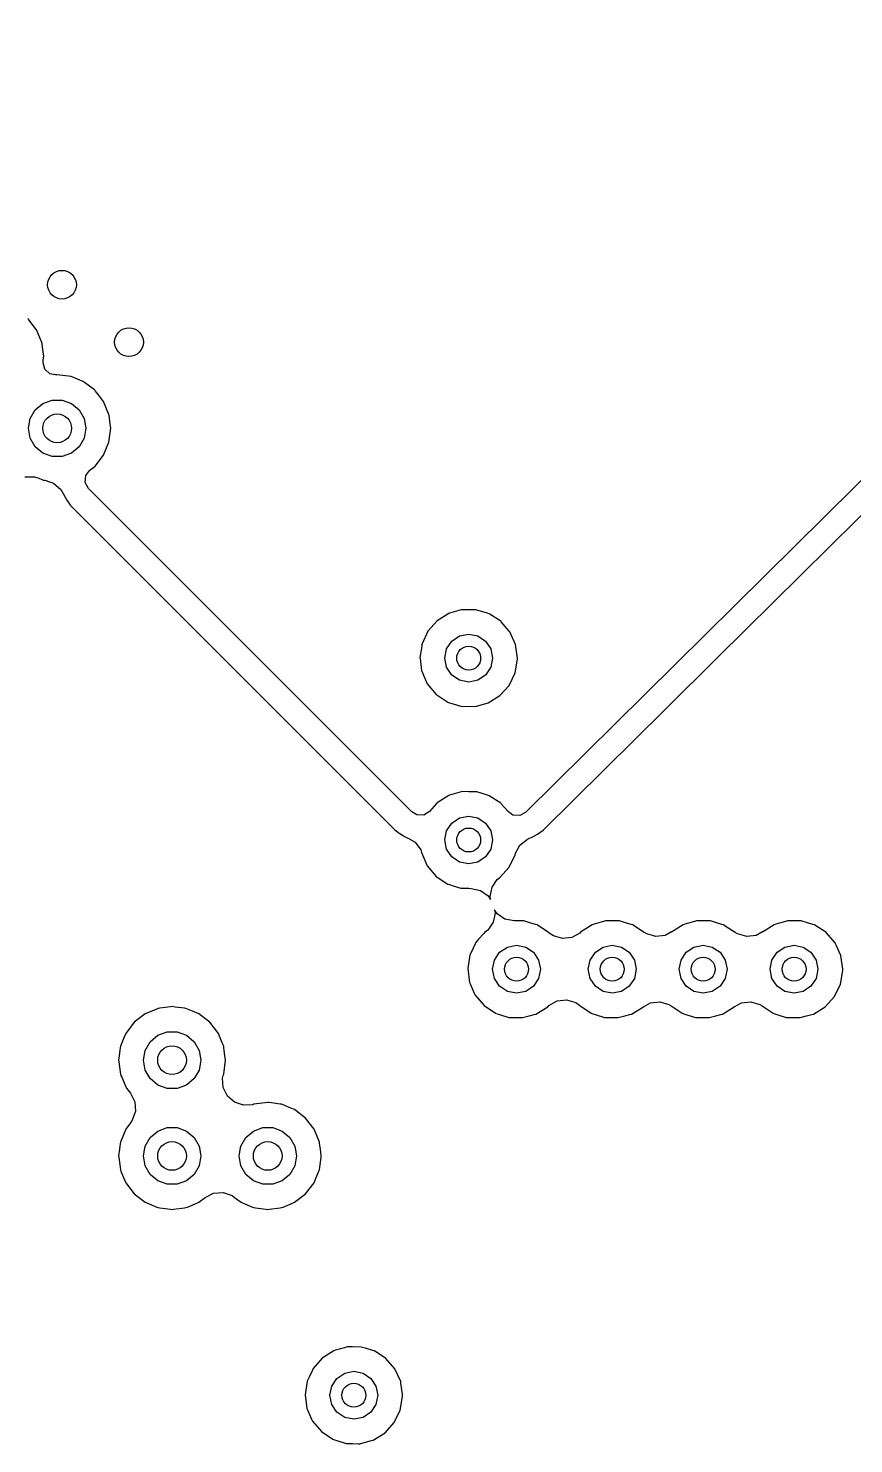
# Model space of a CAD drawing. Extents: x 0.99 to 4.24, y -7.27 to -4.02.
# Drawn here: x 2.724 to 3.064, y -6.091 to -5.509 of the extents above; entities that cross this region are included whole.
import ezdxf

# ---------------------------------------------------------------- set-up
doc = ezdxf.new("R2010")
doc.units = 0
doc.header["$MEASUREMENT"] = 0
doc.layers.add('BLACK', color=7, linetype='CONTINUOUS')

msp = doc.modelspace()

# ---------------------------------------------------------------- linework, layer by layer
at = {"layer": 'BLACK', "linetype": 'CONTINUOUS'}
for p, q in [((3.25508, -5.50873), (2.92894, -5.83116)), ((2.72443, -5.62839), (2.72423, -5.62813)), ((2.72499, -5.62912), (2.72443, -5.62839)), ((2.72443, -5.62839), (2.72443, -5.62839)), ((2.72773, -5.63269), (2.72499, -5.62912)), ((2.72785, -5.63299), (2.72773, -5.63269)), ((2.72854, -5.63465), (2.72785, -5.63299)), ((2.72785, -5.63299), (2.72785, -5.63299)), ((2.72993, -5.638), (2.72854, -5.63465)), ((2.72997, -5.63832), (2.72993, -5.638)), ((2.73017, -5.6398), (2.72997, -5.63832)), ((2.72997, -5.63832), (2.72997, -5.63832)), ((2.73068, -5.6437), (2.73017, -5.6398)), ((2.73038, -5.64626), (2.73042, -5.64567)), ((2.73042, -5.64567), (2.73063, -5.64409)), ((2.73063, -5.64409), (2.73068, -5.6437)), ((2.73113, -5.64895), (2.73038, -5.64626)), ((2.73322, -5.65081), (2.73113, -5.64895)), ((2.73557, -5.65118), (2.73322, -5.65081)), ((2.73557, -5.65125), (2.73557, -5.65118)), ((2.7359, -5.65125), (2.73557, -5.65125)), ((2.73622, -5.65121), (2.7359, -5.65125)), ((2.74192, -5.65196), (2.73622, -5.65121)), ((2.74723, -5.65416), (2.74192, -5.65196)), ((2.74749, -5.65436), (2.74723, -5.65416)), ((2.75153, -5.65746), (2.74749, -5.65436)), ((2.74749, -5.65436), (2.74749, -5.65436)), ((2.75179, -5.65766), (2.75153, -5.65746)), ((2.75153, -5.65746), (2.75153, -5.65746)), ((2.72717, -5.66564), (2.73031, -5.663)), ((2.73031, -5.663), (2.73417, -5.6616)), ((2.73417, -5.6616), (2.73827, -5.6616)), ((2.73827, -5.6616), (2.74213, -5.663)), ((2.74213, -5.663), (2.74527, -5.66564)), ((2.75199, -5.65792), (2.75179, -5.65766)), ((2.75314, -5.65942), (2.75199, -5.65792)), ((2.75199, -5.65792), (2.75199, -5.65792)), ((2.75529, -5.66222), (2.75314, -5.65942)), ((2.75749, -5.66753), (2.75529, -5.66222)), ((2.72512, -5.66919), (2.72717, -5.66564)), ((2.74527, -5.66564), (2.74732, -5.66919)), ((2.75753, -5.66785), (2.75749, -5.66753)), ((2.75801, -5.67151), (2.75753, -5.66785)), ((2.75753, -5.66785), (2.75753, -5.66785)), ((2.72441, -5.67323), (2.72512, -5.66919)), ((2.72512, -5.67727), (2.72441, -5.67323)), ((2.74732, -5.66919), (2.74803, -5.67323)), ((2.74803, -5.67323), (2.74732, -5.67727)), ((2.75749, -5.67893), (2.75824, -5.67323)), ((2.75824, -5.67323), (2.75801, -5.67151)), ((2.72717, -5.68082), (2.72512, -5.67727)), ((2.74732, -5.67727), (2.74527, -5.68082)), ((2.75529, -5.68424), (2.75749, -5.67893)), ((3.0079, -5.76747), (3.09708, -5.6793)), ((2.73031, -5.68346), (2.72717, -5.68082)), ((2.73417, -5.68486), (2.73031, -5.68346)), ((2.73827, -5.68486), (2.73417, -5.68486)), ((2.74213, -5.68346), (2.73827, -5.68486)), ((2.74527, -5.68082), (2.74213, -5.68346)), ((2.75179, -5.6888), (2.75529, -5.68424)), ((2.74797, -5.69268), (2.74959, -5.69048)), ((2.74959, -5.69048), (2.75179, -5.6888)), ((2.72293, -5.69314), (2.72682, -5.69316)), ((2.72682, -5.69316), (2.72864, -5.69372)), ((2.72864, -5.69372), (2.72992, -5.69425)), ((2.72992, -5.69425), (2.72992, -5.69425)), ((2.72992, -5.69425), (2.73052, -5.6945)), ((2.73052, -5.6945), (2.73117, -5.69458)), ((2.73117, -5.69458), (2.7318, -5.69475)), ((2.7318, -5.69475), (2.73178, -5.69481)), ((2.73178, -5.69481), (2.73474, -5.69582)), ((2.73474, -5.69582), (2.73766, -5.69838)), ((2.74777, -5.69547), (2.74797, -5.69268)), ((2.74911, -5.69793), (2.74777, -5.69547)), ((2.88217, -5.83099), (2.74911, -5.69793)), ((2.73766, -5.69838), (2.73877, -5.70028)), ((2.73877, -5.70028), (2.7388, -5.70037)), ((2.7388, -5.70037), (2.74014, -5.70282)), ((2.74014, -5.70282), (2.74081, -5.70371)), ((2.74081, -5.70371), (2.74159, -5.70477)), ((2.74159, -5.70477), (2.74188, -5.70515)), ((2.74188, -5.70515), (2.87494, -5.83821)), ((2.89732, -5.7494), (2.89251, -5.75244)), ((2.89766, -5.7493), (2.89732, -5.7494)), ((2.90245, -5.74793), (2.89766, -5.7493)), ((2.89766, -5.7493), (2.89766, -5.7493)), ((2.90279, -5.74784), (2.90245, -5.74793)), ((2.90245, -5.74793), (2.90245, -5.74793)), ((2.90563, -5.74785), (2.90279, -5.74784)), ((2.90812, -5.74787), (2.90563, -5.74785)), ((2.90848, -5.74787), (2.90812, -5.74787)), ((2.90812, -5.74787), (2.90812, -5.74787)), ((2.90882, -5.74797), (2.90848, -5.74787)), ((2.91326, -5.7493), (2.90882, -5.74797)), ((2.90882, -5.74797), (2.90882, -5.74797)), ((2.91393, -5.7495), (2.91326, -5.7493)), ((2.9187, -5.7526), (2.91393, -5.7495)), ((2.89251, -5.75244), (2.88874, -5.7567)), ((2.91893, -5.75286), (2.9187, -5.7526)), ((2.92219, -5.75664), (2.91893, -5.75286)), ((2.91893, -5.75286), (2.91893, -5.75286)), ((2.88627, -5.7622), (2.88617, -5.76281)), ((2.88632, -5.76185), (2.88627, -5.7622)), ((2.88627, -5.7622), (2.88627, -5.7622)), ((2.88874, -5.7567), (2.88632, -5.76185)), ((2.89642, -5.76395), (2.89855, -5.76076)), ((2.89855, -5.76076), (2.90175, -5.75862)), ((2.90175, -5.75862), (2.90551, -5.75787)), ((2.90551, -5.75787), (2.90928, -5.75862)), ((2.90928, -5.75862), (2.91247, -5.76076)), ((2.91247, -5.76076), (2.91461, -5.76395)), ((2.92242, -5.75691), (2.92219, -5.75664)), ((2.92219, -5.75664), (2.92219, -5.75664)), ((2.92477, -5.76208), (2.92242, -5.75691)), ((2.92558, -5.76772), (2.92477, -5.76208)), ((2.88617, -5.76281), (2.88545, -5.76747)), ((2.88545, -5.76747), (2.88549, -5.76782)), ((2.88549, -5.76782), (2.88614, -5.77276)), ((2.88549, -5.76782), (2.88549, -5.76782)), ((2.89567, -5.76772), (2.89642, -5.76395)), ((2.89642, -5.77148), (2.89567, -5.76772)), ((2.91461, -5.76395), (2.91535, -5.76772)), ((2.91535, -5.76772), (2.91461, -5.77148)), ((2.92557, -5.76821), (2.92558, -5.76772)), ((2.98615, -5.78897), (3.0079, -5.76747)), ((2.88614, -5.77276), (2.88618, -5.77311)), ((2.88618, -5.77311), (2.88848, -5.77832)), ((2.89855, -5.77468), (2.89642, -5.77148)), ((2.91461, -5.77148), (2.91247, -5.77468)), ((2.92215, -5.77894), (2.92463, -5.77382)), ((2.92463, -5.77382), (2.92557, -5.76821)), ((2.88848, -5.77832), (2.89214, -5.78268)), ((2.90175, -5.77681), (2.89855, -5.77468)), ((2.90551, -5.77756), (2.90175, -5.77681)), ((2.90928, -5.77681), (2.90551, -5.77756)), ((2.91247, -5.77468), (2.90928, -5.77681)), ((2.91833, -5.78316), (2.92215, -5.77894)), ((2.89214, -5.78268), (2.89243, -5.78287)), ((2.89243, -5.78287), (2.89243, -5.78287)), ((2.89243, -5.78287), (2.89658, -5.78563)), ((2.91348, -5.78613), (2.91833, -5.78316)), ((2.89658, -5.78563), (2.89658, -5.78563)), ((2.89658, -5.78563), (2.89687, -5.78583)), ((2.89687, -5.78583), (2.89721, -5.78593)), ((2.89721, -5.78593), (2.89721, -5.78593)), ((2.89721, -5.78593), (2.89959, -5.78668)), ((2.89959, -5.78668), (2.9023, -5.78752)), ((2.9023, -5.78752), (2.90799, -5.78763)), ((2.90799, -5.78763), (2.90876, -5.78742)), ((2.90876, -5.78742), (2.91314, -5.78623)), ((2.91314, -5.78623), (2.91348, -5.78613)), ((2.91314, -5.78623), (2.91314, -5.78623)), ((2.93613, -5.83843), (2.98615, -5.78897)), ((2.89732, -5.8242), (2.89251, -5.82724)), ((2.89766, -5.82411), (2.89732, -5.8242)), ((2.90245, -5.82274), (2.89766, -5.82411)), ((2.89766, -5.82411), (2.89766, -5.82411)), ((2.90279, -5.82264), (2.90245, -5.82274)), ((2.90245, -5.82274), (2.90245, -5.82274)), ((2.90563, -5.82266), (2.90279, -5.82264)), ((2.90812, -5.82267), (2.90563, -5.82266)), ((2.90848, -5.82267), (2.90812, -5.82267)), ((2.90812, -5.82267), (2.90812, -5.82267)), ((2.90882, -5.82277), (2.90848, -5.82267)), ((2.91326, -5.82411), (2.90882, -5.82277)), ((2.90882, -5.82277), (2.90882, -5.82277)), ((2.91393, -5.8243), (2.91326, -5.82411)), ((2.9187, -5.8274), (2.91393, -5.8243)), ((2.88423, -5.83223), (2.88217, -5.83099)), ((2.88939, -5.83076), (2.88703, -5.83225)), ((2.89227, -5.8275), (2.88939, -5.83076)), ((2.89251, -5.82724), (2.89227, -5.8275)), ((2.89227, -5.8275), (2.89227, -5.8275)), ((2.91893, -5.82767), (2.9187, -5.8274)), ((2.9217, -5.83087), (2.91893, -5.82767)), ((2.91893, -5.82767), (2.91893, -5.82767)), ((2.9237, -5.83227), (2.9217, -5.83087)), ((2.92894, -5.83116), (2.92648, -5.83249)), ((2.88703, -5.83225), (2.88423, -5.83223)), ((2.89642, -5.83875), (2.89855, -5.83556)), ((2.89855, -5.83556), (2.90175, -5.83343)), ((2.90175, -5.83343), (2.90551, -5.83268)), ((2.90551, -5.83268), (2.90928, -5.83343)), ((2.90928, -5.83343), (2.91247, -5.83556)), ((2.91247, -5.83556), (2.91461, -5.83875)), ((2.92648, -5.83249), (2.9237, -5.83227)), ((2.87494, -5.83821), (2.87518, -5.8384)), ((2.87518, -5.8384), (2.87518, -5.8384)), ((2.87518, -5.8384), (2.87622, -5.83921)), ((2.87622, -5.83921), (2.87691, -5.83975)), ((2.87691, -5.83975), (2.87717, -5.83991)), ((2.87717, -5.83991), (2.87717, -5.83991)), ((2.87717, -5.83991), (2.87871, -5.84082)), ((2.87871, -5.84082), (2.87898, -5.84099)), ((2.87898, -5.84099), (2.87913, -5.84106)), ((2.87913, -5.84106), (2.87913, -5.84106)), ((2.87913, -5.84106), (2.87964, -5.84133)), ((2.87964, -5.84133), (2.87964, -5.84133)), ((2.87964, -5.84133), (2.88023, -5.84163)), ((2.88023, -5.84163), (2.88038, -5.84166)), ((2.88038, -5.84166), (2.88342, -5.84346)), ((2.88342, -5.84346), (2.88576, -5.84657)), ((2.89567, -5.84252), (2.89642, -5.83875)), ((2.89642, -5.84629), (2.89567, -5.84252)), ((2.91461, -5.83875), (2.91535, -5.84252)), ((2.91535, -5.84252), (2.91461, -5.84629)), ((2.92661, -5.84459), (2.92964, -5.84217)), ((2.92964, -5.84217), (2.93042, -5.84185)), ((2.93041, -5.84182), (2.93086, -5.84163)), ((2.93042, -5.84185), (2.93041, -5.84182)), ((2.93086, -5.84163), (2.93133, -5.84148)), ((2.93133, -5.84148), (2.93379, -5.84016)), ((2.93379, -5.84016), (2.93613, -5.83843)), ((2.88576, -5.84657), (2.88614, -5.8476)), ((2.88614, -5.8476), (2.88618, -5.84792)), ((2.88618, -5.84792), (2.88647, -5.84857)), ((2.88647, -5.84857), (2.88647, -5.84857)), ((2.88647, -5.84857), (2.88732, -5.85051)), ((2.89855, -5.84948), (2.89642, -5.84629)), ((2.90175, -5.85161), (2.89855, -5.84948)), ((2.91247, -5.84948), (2.90928, -5.85161)), ((2.91461, -5.84629), (2.91247, -5.84948)), ((2.92215, -5.85374), (2.92463, -5.84862)), ((2.92463, -5.84862), (2.92474, -5.84796)), ((2.92474, -5.84796), (2.92661, -5.84459)), ((2.88732, -5.85051), (2.88848, -5.85312)), ((2.88848, -5.85312), (2.89214, -5.85748)), ((2.90551, -5.85236), (2.90175, -5.85161)), ((2.90928, -5.85161), (2.90551, -5.85236)), ((2.91833, -5.85796), (2.92215, -5.85374)), ((2.89214, -5.85748), (2.89687, -5.86063)), ((2.89687, -5.86063), (2.89755, -5.86084)), ((2.89755, -5.86084), (2.89755, -5.86084)), ((2.89755, -5.86084), (2.89918, -5.86135)), ((2.9151, -5.86197), (2.91727, -5.85875)), ((2.91727, -5.85875), (2.91777, -5.8583)), ((2.91777, -5.8583), (2.91833, -5.85796)), ((2.89918, -5.86135), (2.9023, -5.86233)), ((2.9023, -5.86233), (2.90555, -5.86239)), ((2.90555, -5.86239), (2.90659, -5.86241)), ((2.90659, -5.86241), (2.91038, -5.86323)), ((2.91038, -5.86323), (2.91358, -5.86545)), ((2.91358, -5.86545), (2.91454, -5.86696)), ((2.91431, -5.86578), (2.9151, -5.86197)), ((2.91454, -5.86696), (2.91431, -5.86578)), ((2.91636, -5.87255), (2.91554, -5.87635)), ((2.91719, -5.87284), (2.91613, -5.87123)), ((2.91613, -5.87123), (2.91636, -5.87255)), ((2.92041, -5.87502), (2.91719, -5.87284)), ((2.91554, -5.87635), (2.91332, -5.87954)), ((2.92421, -5.8758), (2.92041, -5.87502)), ((2.92816, -5.87582), (2.92421, -5.8758)), ((2.93066, -5.87657), (2.92816, -5.87582)), ((2.93293, -5.87725), (2.93066, -5.87657)), ((2.93361, -5.87745), (2.93293, -5.87725)), ((2.93293, -5.87725), (2.93293, -5.87725)), ((2.93839, -5.88055), (2.93361, -5.87745)), ((2.95637, -5.87735), (2.95156, -5.88039)), ((2.95706, -5.87716), (2.95637, -5.87735)), ((2.96102, -5.87602), (2.95706, -5.87716)), ((2.95706, -5.87716), (2.95706, -5.87716)), ((2.96184, -5.87579), (2.96102, -5.87602)), ((2.96255, -5.87579), (2.96184, -5.87579)), ((2.96359, -5.8758), (2.96255, -5.87579)), ((2.96753, -5.87582), (2.96359, -5.8758)), ((2.97003, -5.87657), (2.96753, -5.87582)), ((2.9723, -5.87725), (2.97003, -5.87657)), ((2.97298, -5.87745), (2.9723, -5.87725)), ((2.9723, -5.87725), (2.9723, -5.87725)), ((2.97409, -5.87817), (2.97298, -5.87745)), ((2.97776, -5.88055), (2.97409, -5.87817)), ((2.99377, -5.87735), (2.98896, -5.88039)), ((2.99446, -5.87716), (2.99377, -5.87735)), ((2.99842, -5.87602), (2.99446, -5.87716)), ((2.99446, -5.87716), (2.99446, -5.87716)), ((2.99925, -5.87579), (2.99842, -5.87602)), ((2.99995, -5.87579), (2.99925, -5.87579)), ((3.00099, -5.8758), (2.99995, -5.87579)), ((3.00493, -5.87582), (3.00099, -5.8758)), ((3.00744, -5.87657), (3.00493, -5.87582)), ((3.00971, -5.87725), (3.00744, -5.87657)), ((3.01039, -5.87745), (3.00971, -5.87725)), ((3.00971, -5.87725), (3.00971, -5.87725)), ((3.01149, -5.87817), (3.01039, -5.87745)), ((3.01516, -5.88055), (3.01149, -5.87817)), ((3.03118, -5.87735), (3.02636, -5.88039)), ((3.03186, -5.87716), (3.03118, -5.87735)), ((3.03583, -5.87602), (3.03186, -5.87716)), ((3.03186, -5.87716), (3.03186, -5.87716)), ((3.03665, -5.87579), (3.03583, -5.87602)), ((3.03736, -5.87579), (3.03665, -5.87579)), ((3.03839, -5.8758), (3.03736, -5.87579)), ((3.04234, -5.87582), (3.03839, -5.8758)), ((3.04484, -5.87657), (3.04234, -5.87582)), ((3.04711, -5.87725), (3.04484, -5.87657)), ((3.04779, -5.87745), (3.04711, -5.87725)), ((3.04711, -5.87725), (3.04711, -5.87725)), ((3.04838, -5.87784), (3.04779, -5.87745)), ((3.05197, -5.88016), (3.04838, -5.87784)), ((2.9096, -5.88333), (2.90843, -5.88465)), ((2.91172, -5.88092), (2.9096, -5.88333)), ((2.91219, -5.88039), (2.91172, -5.88092)), ((2.91279, -5.88001), (2.91219, -5.88039)), ((2.91286, -5.87995), (2.91279, -5.88001)), ((2.91332, -5.87954), (2.91286, -5.87995)), ((2.93864, -5.88084), (2.93839, -5.88055)), ((2.94034, -5.88199), (2.93864, -5.88084)), ((2.94408, -5.88306), (2.94034, -5.88199)), ((2.94794, -5.88261), (2.94408, -5.88306)), ((2.95122, -5.88078), (2.94794, -5.88261)), ((2.95156, -5.88039), (2.95122, -5.88078)), ((2.97779, -5.8805), (2.97776, -5.88055)), ((2.97874, -5.88115), (2.97779, -5.8805)), ((2.98248, -5.88221), (2.97874, -5.88115)), ((2.98634, -5.88176), (2.98248, -5.88221)), ((2.98892, -5.88032), (2.98634, -5.88176)), ((2.98896, -5.88039), (2.98892, -5.88032)), ((3.01519, -5.8805), (3.01516, -5.88055)), ((3.01614, -5.88115), (3.01519, -5.8805)), ((3.01988, -5.88221), (3.01614, -5.88115)), ((3.02374, -5.88176), (3.01988, -5.88221)), ((3.02632, -5.88032), (3.02374, -5.88176)), ((3.02636, -5.88039), (3.02632, -5.88032)), ((3.05256, -5.88055), (3.05197, -5.88016)), ((3.05197, -5.88016), (3.05197, -5.88016)), ((3.05628, -5.88486), (3.05256, -5.88055)), ((2.90601, -5.8898), (2.90513, -5.89542)), ((2.90649, -5.88878), (2.90601, -5.8898)), ((2.90812, -5.88529), (2.90649, -5.88878)), ((2.90843, -5.88465), (2.90812, -5.88529)), ((2.90812, -5.88529), (2.90812, -5.88529)), ((2.9161, -5.8919), (2.91824, -5.88871)), ((2.91824, -5.88871), (2.92143, -5.88658)), ((2.92143, -5.88658), (2.9252, -5.88583)), ((2.9252, -5.88583), (2.92896, -5.88658)), ((2.92896, -5.88658), (2.93216, -5.88871)), ((2.93216, -5.88871), (2.93429, -5.8919)), ((2.95547, -5.8919), (2.95761, -5.88871)), ((2.95761, -5.88871), (2.9608, -5.88658)), ((2.9608, -5.88658), (2.96457, -5.88583)), ((2.96457, -5.88583), (2.96833, -5.88658)), ((2.96833, -5.88658), (2.97153, -5.88871)), ((2.97153, -5.88871), (2.97366, -5.8919)), ((2.99288, -5.8919), (2.99501, -5.88871)), ((2.99501, -5.88871), (2.9982, -5.88658)), ((2.9982, -5.88658), (3.00197, -5.88583)), ((3.00197, -5.88583), (3.00574, -5.88658)), ((3.00574, -5.88658), (3.00893, -5.88871)), ((3.00893, -5.88871), (3.01106, -5.8919)), ((3.03028, -5.8919), (3.03241, -5.88871)), ((3.03241, -5.88871), (3.0356, -5.88658)), ((3.0356, -5.88658), (3.03937, -5.88583)), ((3.03937, -5.88583), (3.04314, -5.88658)), ((3.04314, -5.88658), (3.04633, -5.88871)), ((3.04633, -5.88871), (3.04846, -5.8919)), ((3.05657, -5.8855), (3.05628, -5.88486)), ((3.05684, -5.8861), (3.05657, -5.8855)), ((3.05657, -5.8855), (3.05657, -5.8855)), ((3.05851, -5.88976), (3.05684, -5.8861)), ((3.05863, -5.89004), (3.05851, -5.88976)), ((3.05944, -5.89567), (3.05863, -5.89004)), ((2.90513, -5.89542), (2.90587, -5.90107)), ((2.91535, -5.89567), (2.9161, -5.8919)), ((2.9161, -5.89944), (2.91535, -5.89567)), ((2.93429, -5.8919), (2.93504, -5.89567)), ((2.93504, -5.89567), (2.93429, -5.89944)), ((2.95472, -5.89567), (2.95547, -5.8919)), ((2.95547, -5.89944), (2.95472, -5.89567)), ((2.97366, -5.8919), (2.97441, -5.89567)), ((2.97441, -5.89567), (2.97366, -5.89944)), ((2.99213, -5.89567), (2.99288, -5.8919)), ((2.99288, -5.89944), (2.99213, -5.89567)), ((3.01106, -5.8919), (3.01181, -5.89567)), ((3.01181, -5.89567), (3.01106, -5.89944)), ((3.02953, -5.89567), (3.03028, -5.8919)), ((3.03028, -5.89944), (3.02953, -5.89567)), ((3.04846, -5.8919), (3.04921, -5.89567)), ((3.04921, -5.89567), (3.04846, -5.89944)), ((3.05849, -5.90177), (3.05943, -5.89616)), ((3.05943, -5.89616), (3.05944, -5.89567)), ((2.90587, -5.90107), (2.90616, -5.90171)), ((2.90616, -5.90171), (2.90616, -5.90172)), ((2.90616, -5.90172), (2.9078, -5.90545)), ((2.91824, -5.90263), (2.9161, -5.89944)), ((2.93429, -5.89944), (2.93216, -5.90263)), ((2.95761, -5.90263), (2.95547, -5.89944)), ((2.97366, -5.89944), (2.97153, -5.90263)), ((2.99501, -5.90263), (2.99288, -5.89944)), ((3.01106, -5.89944), (3.00893, -5.90263)), ((3.03241, -5.90263), (3.03028, -5.89944)), ((3.04846, -5.89944), (3.04633, -5.90263)), ((3.05601, -5.90689), (3.05849, -5.90177)), ((2.9078, -5.90545), (2.90816, -5.90627)), ((2.90816, -5.90627), (2.91182, -5.91063)), ((2.92143, -5.90476), (2.91824, -5.90263)), ((2.9252, -5.90551), (2.92143, -5.90476)), ((2.92896, -5.90476), (2.9252, -5.90551)), ((2.93216, -5.90263), (2.92896, -5.90476)), ((2.9608, -5.90476), (2.95761, -5.90263)), ((2.96457, -5.90551), (2.9608, -5.90476)), ((2.96833, -5.90476), (2.96457, -5.90551)), ((2.97153, -5.90263), (2.96833, -5.90476)), ((2.9982, -5.90476), (2.99501, -5.90263)), ((3.00197, -5.90551), (2.9982, -5.90476)), ((3.00574, -5.90476), (3.00197, -5.90551)), ((3.00893, -5.90263), (3.00574, -5.90476)), ((3.0356, -5.90476), (3.03241, -5.90263)), ((3.03937, -5.90551), (3.0356, -5.90476)), ((3.04314, -5.90476), (3.03937, -5.90551)), ((3.04633, -5.90263), (3.04314, -5.90476)), ((3.05219, -5.91111), (3.05601, -5.90689)), ((2.77539, -5.91278), (2.77246, -5.914)), ((2.77716, -5.91205), (2.77539, -5.91278)), ((2.77777, -5.9118), (2.77716, -5.91205)), ((2.77716, -5.91205), (2.77716, -5.91205)), ((2.77841, -5.91172), (2.77777, -5.9118)), ((2.78282, -5.91114), (2.77841, -5.91172)), ((2.77841, -5.91172), (2.77841, -5.91172)), ((2.78346, -5.91105), (2.78282, -5.91114)), ((2.78475, -5.91122), (2.78346, -5.91105)), ((2.78852, -5.91172), (2.78475, -5.91122)), ((2.78916, -5.9118), (2.78852, -5.91172)), ((2.78852, -5.91172), (2.78852, -5.91172)), ((2.78977, -5.91205), (2.78916, -5.9118)), ((2.79193, -5.91295), (2.78977, -5.91205)), ((2.78977, -5.91205), (2.78977, -5.91205)), ((2.79447, -5.914), (2.79193, -5.91295)), ((2.91182, -5.91063), (2.91656, -5.91378)), ((2.93317, -5.91409), (2.93801, -5.91111)), ((2.93801, -5.91111), (2.93849, -5.91058)), ((2.93849, -5.91058), (2.93852, -5.91055)), ((2.93852, -5.91055), (2.94194, -5.9087)), ((2.94194, -5.9087), (2.94581, -5.9083)), ((2.94581, -5.9083), (2.94953, -5.90941)), ((2.94953, -5.90941), (2.95105, -5.91046)), ((2.95105, -5.91046), (2.95119, -5.91063)), ((2.95119, -5.91063), (2.95593, -5.91378)), ((2.97254, -5.91409), (2.97738, -5.91111)), ((2.97738, -5.91111), (2.97739, -5.91112)), ((2.97739, -5.91112), (2.98032, -5.90953)), ((2.98032, -5.90953), (2.98418, -5.90913)), ((2.98418, -5.90913), (2.98791, -5.91023)), ((2.98791, -5.91023), (2.98878, -5.91075)), ((2.98878, -5.91075), (2.99333, -5.91378)), ((3.00994, -5.91409), (3.01479, -5.91111)), ((3.01479, -5.91112), (3.01772, -5.90953)), ((3.01479, -5.91111), (3.01479, -5.91112)), ((3.01772, -5.90953), (3.02158, -5.90913)), ((3.02158, -5.90913), (3.02531, -5.91023)), ((3.02531, -5.91023), (3.02618, -5.91075)), ((3.02618, -5.91075), (3.03073, -5.91378)), ((3.04734, -5.91409), (3.05219, -5.91111)), ((2.76789, -5.9175), (2.7644, -5.92206)), ((2.77246, -5.914), (2.76789, -5.9175)), ((2.79848, -5.91708), (2.79447, -5.914)), ((2.79903, -5.9175), (2.79848, -5.91708)), ((2.80253, -5.92206), (2.79903, -5.9175)), ((2.91656, -5.91378), (2.91724, -5.91399)), ((2.91724, -5.91399), (2.91724, -5.91399)), ((2.91724, -5.91399), (2.91813, -5.91427)), ((2.91813, -5.91427), (2.92199, -5.91548)), ((2.92199, -5.91548), (2.92469, -5.91553)), ((2.92469, -5.91553), (2.92697, -5.91557)), ((2.92697, -5.91557), (2.92697, -5.91557)), ((2.92697, -5.91557), (2.92768, -5.91558)), ((2.92768, -5.91558), (2.93036, -5.91485)), ((2.93036, -5.91485), (2.93248, -5.91427)), ((2.93248, -5.91427), (2.93317, -5.91409)), ((2.93248, -5.91427), (2.93248, -5.91427)), ((2.95593, -5.91378), (2.95661, -5.91399)), ((2.95661, -5.91399), (2.95661, -5.91399)), ((2.95661, -5.91399), (2.9575, -5.91427)), ((2.9575, -5.91427), (2.96136, -5.91548)), ((2.96136, -5.91548), (2.96406, -5.91553)), ((2.96406, -5.91553), (2.96634, -5.91557)), ((2.96634, -5.91557), (2.96634, -5.91557)), ((2.96634, -5.91557), (2.96705, -5.91558)), ((2.96705, -5.91558), (2.96973, -5.91485)), ((2.96973, -5.91485), (2.97185, -5.91427)), ((2.97185, -5.91427), (2.97254, -5.91409)), ((2.97185, -5.91427), (2.97185, -5.91427)), ((2.99333, -5.91378), (2.99401, -5.91399)), ((2.99401, -5.91399), (2.99401, -5.91399)), ((2.99401, -5.91399), (2.9949, -5.91427)), ((2.9949, -5.91427), (2.99876, -5.91548)), ((2.99876, -5.91548), (3.00146, -5.91553)), ((3.00146, -5.91553), (3.00374, -5.91557)), ((3.00374, -5.91557), (3.00374, -5.91557)), ((3.00374, -5.91557), (3.00445, -5.91558)), ((3.00445, -5.91558), (3.00713, -5.91485)), ((3.00713, -5.91485), (3.00925, -5.91427)), ((3.00925, -5.91427), (3.00994, -5.91409)), ((3.00925, -5.91427), (3.00925, -5.91427)), ((3.03073, -5.91378), (3.03141, -5.91399)), ((3.03141, -5.91399), (3.03141, -5.91399)), ((3.03141, -5.91399), (3.0323, -5.91427)), ((3.0323, -5.91427), (3.03616, -5.91548)), ((3.03616, -5.91548), (3.03886, -5.91553)), ((3.03886, -5.91553), (3.04114, -5.91557)), ((3.04114, -5.91557), (3.04114, -5.91557)), ((3.04114, -5.91557), (3.04185, -5.91558)), ((3.04185, -5.91558), (3.04453, -5.91485)), ((3.04453, -5.91485), (3.04665, -5.91427)), ((3.04665, -5.91427), (3.04734, -5.91409)), ((3.04665, -5.91427), (3.04665, -5.91427)), ((2.76365, -5.92386), (2.76279, -5.92594)), ((2.7644, -5.92206), (2.76365, -5.92386)), ((2.77442, -5.92548), (2.77756, -5.92284)), ((2.77756, -5.92284), (2.78141, -5.92144)), ((2.78141, -5.92144), (2.78552, -5.92144)), ((2.78552, -5.92144), (2.78937, -5.92284)), ((2.78937, -5.92284), (2.79251, -5.92548)), ((2.80328, -5.92386), (2.80253, -5.92206)), ((2.80414, -5.92594), (2.80328, -5.92386)), ((2.76211, -5.92802), (2.7617, -5.93116)), ((2.7622, -5.92737), (2.76211, -5.92802)), ((2.76211, -5.92802), (2.76211, -5.92802)), ((2.76279, -5.92594), (2.7622, -5.92737)), ((2.77165, -5.93307), (2.77237, -5.92903)), ((2.77237, -5.92903), (2.77442, -5.92548)), ((2.79251, -5.92548), (2.79456, -5.92903)), ((2.79456, -5.92903), (2.79528, -5.93307)), ((2.80473, -5.92737), (2.80414, -5.92594)), ((2.80482, -5.92802), (2.80473, -5.92737)), ((2.80523, -5.93116), (2.80482, -5.92802)), ((2.80482, -5.92802), (2.80482, -5.92802)), ((2.7617, -5.93116), (2.76145, -5.93307)), ((2.76145, -5.93307), (2.76153, -5.93372)), ((2.76153, -5.93372), (2.76207, -5.93784)), ((2.77237, -5.93711), (2.77165, -5.93307)), ((2.79528, -5.93307), (2.79456, -5.93711)), ((2.80473, -5.93877), (2.80548, -5.93307)), ((2.80548, -5.93307), (2.80523, -5.93116)), ((2.76207, -5.93784), (2.7622, -5.93877)), ((2.7622, -5.93877), (2.76245, -5.93937)), ((2.76245, -5.93937), (2.76245, -5.93937)), ((2.76245, -5.93937), (2.76275, -5.94011)), ((2.76275, -5.94011), (2.7644, -5.94408)), ((2.77442, -5.94066), (2.77237, -5.93711)), ((2.77756, -5.9433), (2.77442, -5.94066)), ((2.79251, -5.94066), (2.78937, -5.9433)), ((2.79456, -5.93711), (2.79251, -5.94066)), ((2.80428, -5.94045), (2.80451, -5.93931)), ((2.80454, -5.94432), (2.80428, -5.94045)), ((2.80451, -5.93931), (2.80473, -5.93877)), ((2.7644, -5.94408), (2.76479, -5.9446)), ((2.76479, -5.9446), (2.7664, -5.94669)), ((2.7664, -5.94669), (2.76812, -5.95018)), ((2.78141, -5.9447), (2.77756, -5.9433)), ((2.78552, -5.9447), (2.78141, -5.9447)), ((2.78937, -5.9433), (2.78552, -5.9447)), ((2.80626, -5.94781), (2.80454, -5.94432)), ((2.80918, -5.95037), (2.80626, -5.94781)), ((2.76837, -5.95406), (2.76712, -5.95774)), ((2.76812, -5.95018), (2.76837, -5.95406)), ((2.81286, -5.95162), (2.80918, -5.95037)), ((2.81665, -5.95137), (2.81286, -5.95162)), ((2.81714, -5.95117), (2.81665, -5.95137)), ((2.82283, -5.95042), (2.81714, -5.95117)), ((2.82348, -5.95051), (2.82283, -5.95042)), ((2.82789, -5.95109), (2.82348, -5.95051)), ((2.82853, -5.95117), (2.82789, -5.95109)), ((2.82789, -5.95109), (2.82789, -5.95109)), ((2.82914, -5.95142), (2.82853, -5.95117)), ((2.83236, -5.95276), (2.82914, -5.95142)), ((2.82914, -5.95142), (2.82914, -5.95142)), ((2.83384, -5.95337), (2.83236, -5.95276)), ((2.8384, -5.95687), (2.83384, -5.95337)), ((2.7664, -5.95882), (2.7644, -5.96143)), ((2.76712, -5.95774), (2.7664, -5.95882)), ((2.8419, -5.96143), (2.8384, -5.95687)), ((2.7644, -5.96143), (2.7622, -5.96674)), ((2.77237, -5.9684), (2.77442, -5.96485)), ((2.77442, -5.96485), (2.77756, -5.96221)), ((2.77756, -5.96221), (2.78141, -5.96081)), ((2.78141, -5.96081), (2.78552, -5.96081)), ((2.78552, -5.96081), (2.78937, -5.96221)), ((2.78937, -5.96221), (2.79251, -5.96485)), ((2.79251, -5.96485), (2.79456, -5.9684)), ((2.81174, -5.9684), (2.81379, -5.96485)), ((2.81379, -5.96485), (2.81693, -5.96221)), ((2.81693, -5.96221), (2.82078, -5.96081)), ((2.82078, -5.96081), (2.82489, -5.96081)), ((2.82489, -5.96081), (2.82874, -5.96221)), ((2.82874, -5.96221), (2.83188, -5.96485)), ((2.83188, -5.96485), (2.83393, -5.9684)), ((2.8441, -5.96674), (2.8419, -5.96143)), ((2.76181, -5.96968), (2.76145, -5.97244)), ((2.76211, -5.96739), (2.76181, -5.96968)), ((2.7622, -5.96674), (2.76211, -5.96739)), ((2.76211, -5.96739), (2.76211, -5.96739)), ((2.77165, -5.97244), (2.77237, -5.9684)), ((2.79456, -5.9684), (2.79528, -5.97244)), ((2.81102, -5.97244), (2.81174, -5.9684)), ((2.83393, -5.9684), (2.83465, -5.97244)), ((2.84419, -5.96739), (2.8441, -5.96674)), ((2.84449, -5.96968), (2.84419, -5.96739)), ((2.84419, -5.96739), (2.84419, -5.96739)), ((2.84485, -5.97244), (2.84449, -5.96968)), ((2.76145, -5.97244), (2.76153, -5.97309)), ((2.76153, -5.97309), (2.76205, -5.977)), ((2.76205, -5.977), (2.7622, -5.97814)), ((2.77237, -5.97648), (2.77165, -5.97244)), ((2.77442, -5.98003), (2.77237, -5.97648)), ((2.79456, -5.97648), (2.79251, -5.98003)), ((2.79528, -5.97244), (2.79456, -5.97648)), ((2.81174, -5.97648), (2.81102, -5.97244)), ((2.81379, -5.98003), (2.81174, -5.97648)), ((2.83393, -5.97648), (2.83188, -5.98003)), ((2.83465, -5.97244), (2.83393, -5.97648)), ((2.8441, -5.97814), (2.84425, -5.977)), ((2.84425, -5.977), (2.84477, -5.97309)), ((2.84477, -5.97309), (2.84485, -5.97244)), ((2.7622, -5.97814), (2.76245, -5.97874)), ((2.76245, -5.97874), (2.76245, -5.97874)), ((2.76245, -5.97874), (2.76351, -5.98131)), ((2.76351, -5.98131), (2.7644, -5.98345)), ((2.7644, -5.98345), (2.76789, -5.98801)), ((2.77756, -5.98267), (2.77442, -5.98003)), ((2.78141, -5.98407), (2.77756, -5.98267)), ((2.78937, -5.98267), (2.78552, -5.98407)), ((2.79251, -5.98003), (2.78937, -5.98267)), ((2.81693, -5.98267), (2.81379, -5.98003)), ((2.82078, -5.98407), (2.81693, -5.98267)), ((2.82874, -5.98267), (2.82489, -5.98407)), ((2.83188, -5.98003), (2.82874, -5.98267)), ((2.8384, -5.98801), (2.8419, -5.98345)), ((2.8419, -5.98345), (2.84279, -5.98131)), ((2.84279, -5.98131), (2.84385, -5.97874)), ((2.84385, -5.97874), (2.8441, -5.97814)), ((2.84385, -5.97874), (2.84385, -5.97874)), ((2.76789, -5.98801), (2.77245, -5.99151)), ((2.78552, -5.98407), (2.78141, -5.98407)), ((2.79709, -5.98951), (2.80057, -5.98779)), ((2.80057, -5.98779), (2.80445, -5.98753)), ((2.80445, -5.98753), (2.80813, -5.98878)), ((2.80813, -5.98878), (2.80921, -5.98951)), ((2.82489, -5.98407), (2.82078, -5.98407)), ((2.83384, -5.99151), (2.8384, -5.98801)), ((2.77245, -5.99151), (2.77306, -5.99176)), ((2.77306, -5.99176), (2.77716, -5.99346)), ((2.77716, -5.99346), (2.77716, -5.99346)), ((2.77716, -5.99346), (2.77777, -5.99371)), ((2.77777, -5.99371), (2.77841, -5.99379)), ((2.77841, -5.99379), (2.77841, -5.99379)), ((2.77841, -5.99379), (2.78282, -5.99437)), ((2.78282, -5.99437), (2.78346, -5.99446)), ((2.78346, -5.99446), (2.78411, -5.99437)), ((2.78411, -5.99437), (2.78852, -5.99379)), ((2.78852, -5.99379), (2.78916, -5.99371)), ((2.78852, -5.99379), (2.78852, -5.99379)), ((2.78916, -5.99371), (2.78977, -5.99346)), ((2.78977, -5.99346), (2.79387, -5.99176)), ((2.78977, -5.99346), (2.78977, -5.99346)), ((2.79387, -5.99176), (2.79447, -5.99151)), ((2.79447, -5.99151), (2.79709, -5.98951)), ((2.80921, -5.98951), (2.81183, -5.99151)), ((2.81183, -5.99151), (2.81243, -5.99176)), ((2.81243, -5.99176), (2.81653, -5.99346)), ((2.81653, -5.99346), (2.81653, -5.99346)), ((2.81653, -5.99346), (2.81714, -5.99371)), ((2.81714, -5.99371), (2.81778, -5.99379)), ((2.81778, -5.99379), (2.81778, -5.99379)), ((2.81778, -5.99379), (2.82219, -5.99437)), ((2.82219, -5.99437), (2.82283, -5.99446)), ((2.82283, -5.99446), (2.82348, -5.99437)), ((2.82348, -5.99437), (2.82789, -5.99379)), ((2.82789, -5.99379), (2.82853, -5.99371)), ((2.82789, -5.99379), (2.82789, -5.99379)), ((2.82853, -5.99371), (2.82914, -5.99346)), ((2.82914, -5.99346), (2.83295, -5.99188)), ((2.82914, -5.99346), (2.82914, -5.99346)), ((2.83295, -5.99188), (2.83324, -5.99176)), ((2.83324, -5.99176), (2.83384, -5.99151)), ((2.85007, -6.05255), (2.84526, -6.05558)), ((2.85076, -6.05235), (2.85007, -6.05255)), ((2.85486, -6.05118), (2.85076, -6.05235)), ((2.85076, -6.05235), (2.85076, -6.05235)), ((2.85554, -6.05099), (2.85486, -6.05118)), ((2.85486, -6.05118), (2.85486, -6.05118)), ((2.85625, -6.05099), (2.85554, -6.05099)), ((2.85777, -6.051), (2.85625, -6.05099)), ((2.86123, -6.05102), (2.85777, -6.051)), ((2.86346, -6.05169), (2.86123, -6.05102)), ((2.866, -6.05245), (2.86346, -6.05169)), ((2.86668, -6.05265), (2.866, -6.05245)), ((2.866, -6.05245), (2.866, -6.05245)), ((2.86728, -6.05304), (2.86668, -6.05265)), ((2.87086, -6.05536), (2.86728, -6.05304)), ((2.84526, -6.05558), (2.8415, -6.05985)), ((2.87146, -6.05574), (2.87086, -6.05536)), ((2.87086, -6.05536), (2.87086, -6.05536)), ((2.87517, -6.06005), (2.87146, -6.05574)), ((2.83981, -6.06345), (2.83908, -6.065)), ((2.84119, -6.06049), (2.83981, -6.06345)), ((2.8415, -6.05985), (2.84119, -6.06049)), ((2.84119, -6.06049), (2.84119, -6.06049)), ((2.84917, -6.0671), (2.85131, -6.06391)), ((2.85131, -6.06391), (2.8545, -6.06177)), ((2.8545, -6.06177), (2.85827, -6.06102)), ((2.85827, -6.06102), (2.86203, -6.06177)), ((2.86203, -6.06177), (2.86523, -6.06391)), ((2.86523, -6.06391), (2.86736, -6.0671)), ((2.87753, -6.06523), (2.87517, -6.06005)), ((2.83908, -6.065), (2.8382, -6.07062)), ((2.8382, -6.07062), (2.83894, -6.07626)), ((2.84843, -6.07087), (2.84917, -6.0671)), ((2.86736, -6.0671), (2.86811, -6.07087)), ((2.87763, -6.06594), (2.87753, -6.06523)), ((2.87826, -6.07036), (2.87763, -6.06594)), ((2.87833, -6.07087), (2.87826, -6.07036)), ((2.83894, -6.07626), (2.83923, -6.07691)), ((2.84917, -6.07463), (2.84843, -6.07087)), ((2.85131, -6.07783), (2.84917, -6.07463)), ((2.86736, -6.07463), (2.86523, -6.07783)), ((2.86811, -6.07087), (2.86736, -6.07463)), ((2.87738, -6.07697), (2.87833, -6.07136)), ((2.87833, -6.07136), (2.87833, -6.07087)), ((2.83923, -6.07691), (2.83923, -6.07691)), ((2.83923, -6.07691), (2.8409, -6.08071)), ((2.8409, -6.08071), (2.84123, -6.08147)), ((2.84123, -6.08147), (2.84489, -6.08583)), ((2.8545, -6.07996), (2.85131, -6.07783)), ((2.85827, -6.08071), (2.8545, -6.07996)), ((2.86203, -6.07996), (2.85827, -6.08071)), ((2.86523, -6.07783), (2.86203, -6.07996)), ((2.87109, -6.08631), (2.8749, -6.08209)), ((2.8749, -6.08209), (2.87738, -6.07697)), ((2.84489, -6.08583), (2.84963, -6.08898)), ((2.86624, -6.08928), (2.87109, -6.08631)), ((2.84963, -6.08898), (2.85031, -6.08919)), ((2.85031, -6.08919), (2.85031, -6.08919)), ((2.85031, -6.08919), (2.8512, -6.08947)), ((2.8512, -6.08947), (2.85506, -6.09067)), ((2.85506, -6.09067), (2.85776, -6.09072)), ((2.85776, -6.09072), (2.86004, -6.09077)), ((2.86004, -6.09077), (2.86004, -6.09077)), ((2.86004, -6.09077), (2.86075, -6.09078)), ((2.86075, -6.09078), (2.86305, -6.09015)), ((2.86305, -6.09015), (2.86555, -6.08947)), ((2.86555, -6.08947), (2.86624, -6.08928)), ((2.86555, -6.08947), (2.86555, -6.08947))]:
    msp.add_line(p, q, dxfattribs=at)
at = {"layer": 'BLACK'}
for centre, radius in [((2.73819, -5.61417), 0.00591), ((2.76575, -5.6378), 0.00591), ((2.73622, -5.67323), 0.00591), ((2.90551, -5.76772), 0.00492), ((2.90551, -5.84252), 0.00492), ((2.9252, -5.89567), 0.00492), ((2.96457, -5.89567), 0.00492), ((3.00197, -5.89567), 0.00492), ((3.03937, -5.89567), 0.00492), ((2.78346, -5.93307), 0.00591), ((2.78346, -5.97244), 0.00591), ((2.82283, -5.97244), 0.00591), ((2.85827, -6.07087), 0.00492)]:
    msp.add_circle(centre, radius, dxfattribs=at)

doc.saveas('drawing.dxf')
